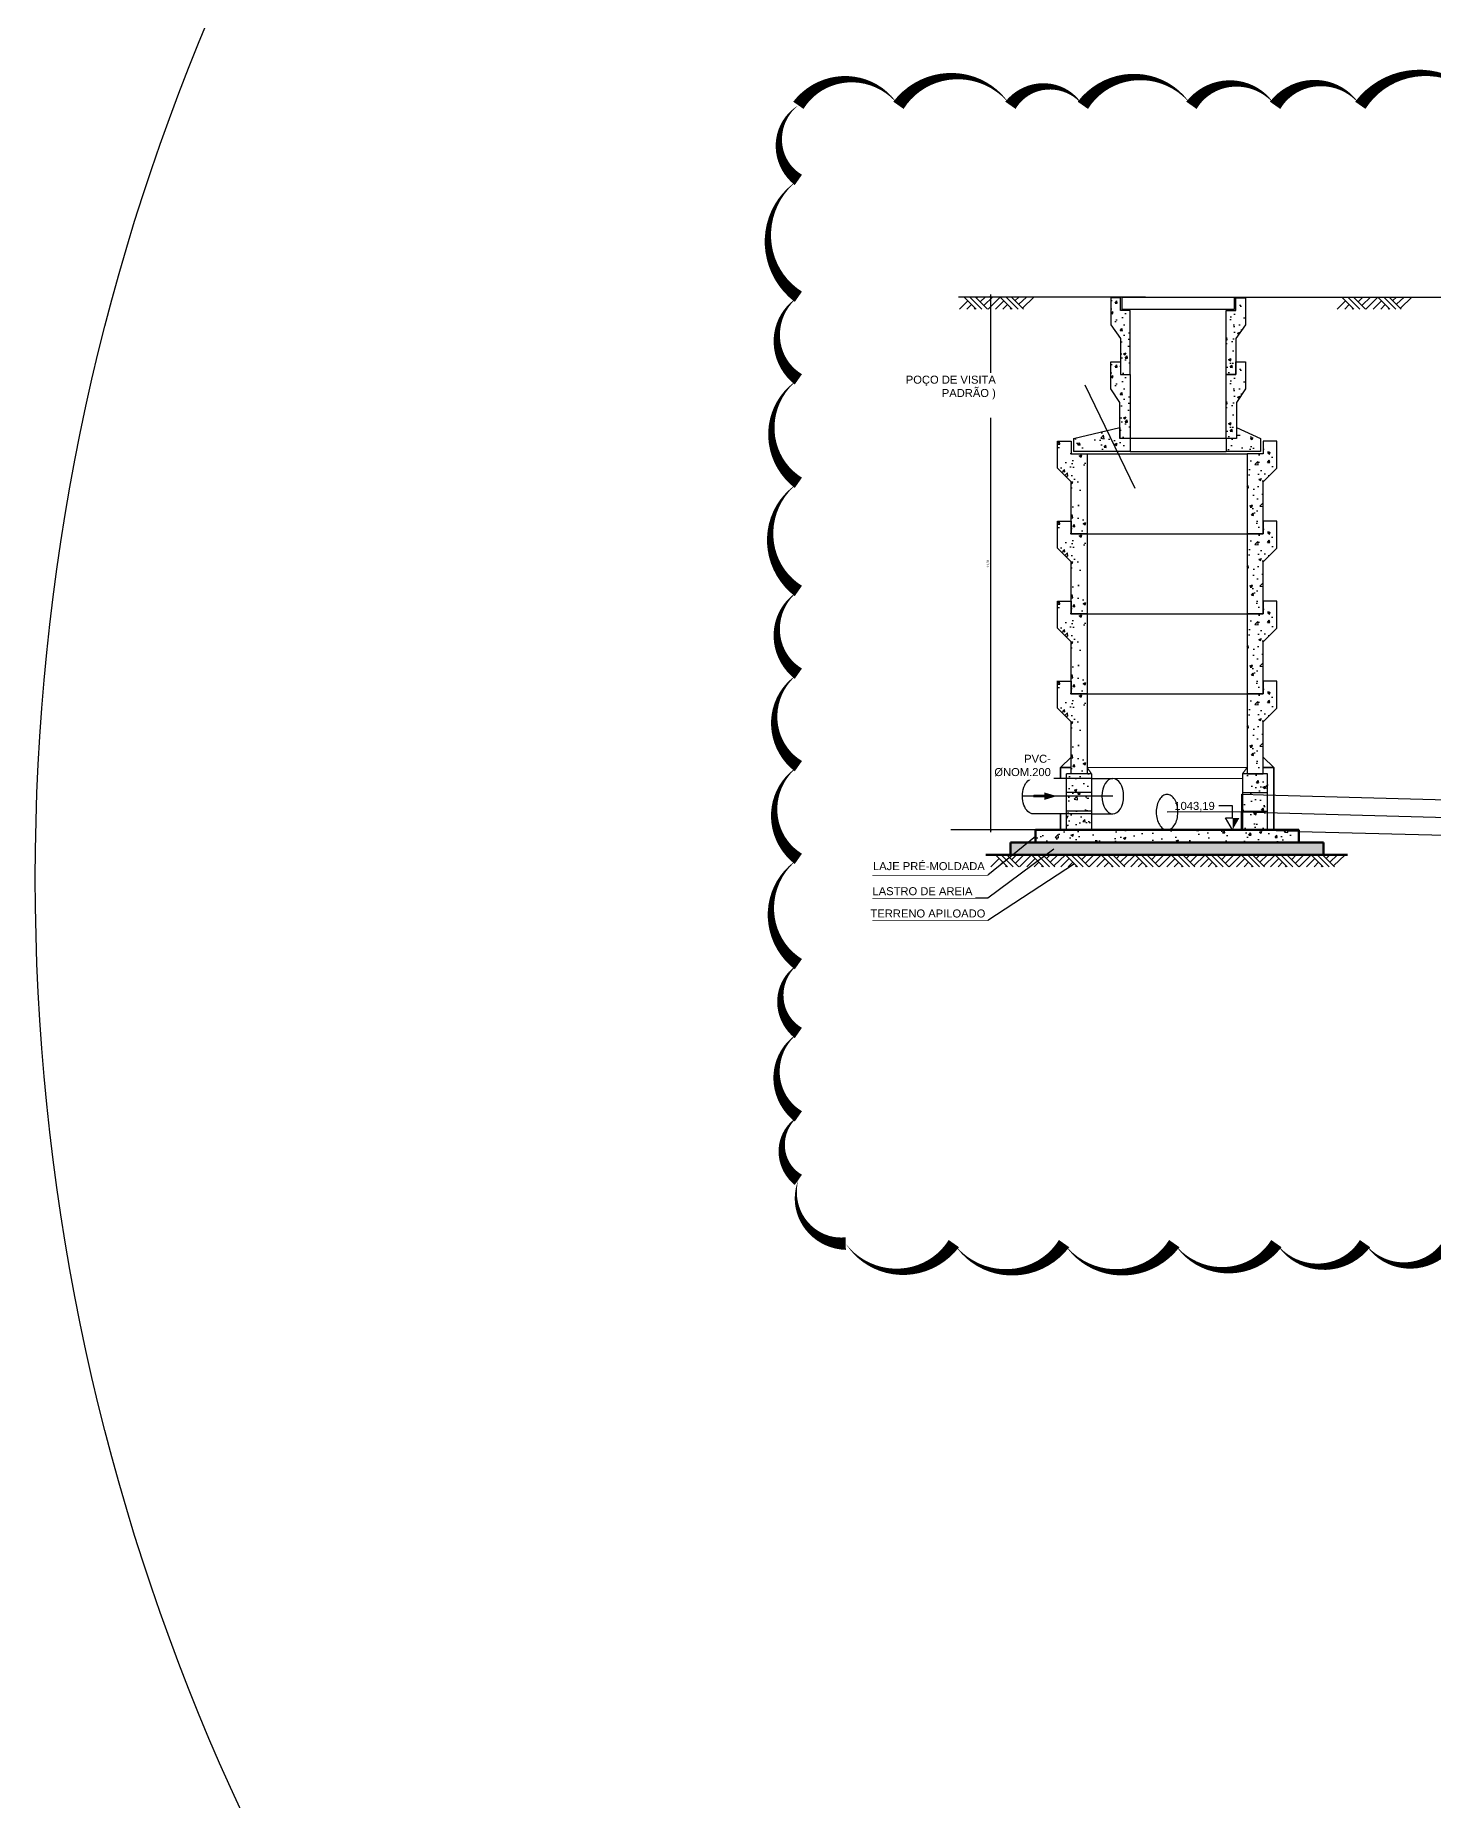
# Model space of a CAD drawing. Extents: x -160 to 364724, y -100 to 7353297.
# Drawn here: x 361633.3 to 361662.98, y 7348015.94 to 7348053.42 of the extents above; entities that cross this region are included whole.
import ezdxf
from ezdxf.enums import TextEntityAlignment as Align

# ---------------------------------------------------------------- set-up
doc = ezdxf.new("R2010")
doc.units = 0
doc.header["$LTSCALE"] = 5
for name, pattern in [('HIDDEN', [0.375, 0.25, -0.125]), ('SGC_DASHDOT', [1, 0.5, -0.25, 0, -0.25]), ('SGC_HIDDEN', [0.375, 0.25, -0.125])]:
    doc.linetypes.add(name, pattern=pattern)
doc.layers.add('00-trabalho', color=7, linetype='Continuous', lineweight=25)
doc.layers.add('AL3', color=3, linetype='Continuous', lineweight=35)
for name, color, linetype in [('desenho', 4, 'Continuous'), ('GER-SIMBOLOS', 1, 'Continuous'), ('PAREDE CONCRETO CORTE', 5, 'Continuous'), ('Paredes', 7, 'Continuous'), ('Q-PLATO', 5, 'Continuous'), ('SANC_COTAS', 1, 'Continuous'), ('SANC_TEXTO', 2, 'Continuous'), ('SGC-Eixos', 253, 'SGC_DASHDOT'), ('SGC-PONTAS', 1, 'SGC_HIDDEN'), ('SGC-Tubos (Desenho Bifilar)', 3, 'Continuous'), ('TERRENO', 6, 'Continuous'), ('VEGETAÇÃO', 7, 'Continuous'), ('VISTA 1', 1, 'Continuous'), ('VISTA 2', 2, 'Continuous'), ('VISTA 3', 3, 'Continuous')]:
    doc.layers.add(name, color=color, linetype=linetype)
doc.styles.add('R-80', font='arial.ttf')
doc.styles.get("Standard").update_dxf_attribs({"font": 'arial.ttf'})
doc.dimstyles.new('GERAL - 25', dxfattribs={"dimscale": 0.025, "dimtxt": 2, "dimasz": 1.5, "dimexe": 2, "dimexo": 1, "dimgap": 1, "dimtad": 1, "dimzin": 0, "dimtxsty": 'R-80', "dimblk": 'ARCHTICK', "dimcen": 0, "dimdle": 2, "dimclrd": 1, "dimclre": 1, "dimclrt": 2, "dimadec": 0, "dimazin": 0, "dimtfac": 0.5, "dimtmove": 2, "dimatfit": 3, "dimldrblk": 'OPEN90', "dimfxl": 1, "dimtolj": 1, "dimtzin": 0, "dimarcsym": 0})
doc.dimstyles.new('LEADER - 25', dxfattribs={"dimscale": 0.025, "dimtxt": 2, "dimasz": 1.5, "dimexe": 2, "dimexo": 1, "dimgap": 1, "dimtad": 1, "dimzin": 0, "dimtxsty": 'R-80', "dimcen": 0, "dimdle": 2, "dimclrd": 1, "dimclre": 1, "dimclrt": 2, "dimadec": 0, "dimazin": 0, "dimtfac": 0.5, "dimtmove": 2, "dimatfit": 3, "dimfxl": 1, "dimtolj": 1, "dimtzin": 0, "dimarcsym": 0})
pattern_1 = [(50, (361729.33595, 7348037.74103), (0.5570364, -0.0487343), [0.058246, -0.640707]), (355, (361729.33595, 7348037.74103), (-0.107758, 0.5841634), [0.046597, -0.5125673]), (100.45144, (361729.38237, 7348037.73697), (0.4492783, 0.535429), [0.0495016, -0.5445175]), (46.1842, (361729.33595, 7348037.89636), (0.828834, -0.128546), [0.087369, -0.96106]), (96.6356, (361729.405, 7348037.88564), (0.725872, 0.7565146), [0.074252, -0.816777]), (351.1842, (361729.33595, 7348037.89636), (0.725872, 0.756515), [0.069895, -0.768847]), (21, (361729.4136, 7348037.85752), (0.4635666, -0.3126796), [0.058246, -0.640707]), (326, (361729.4136, 7348037.8575), (0.188962, 0.5631615), [0.046597, -0.5125655]), (71.45144, (361729.45224, 7348037.83147), (0.6525286, 0.250482), [0.0495016, -0.5445166]), (37.5, (361729.33595, 7348037.74103), (0.0094435, 0.25853017), [0, -0.5063526, 0, -0.5203317, 0, -0.514507]), (7.5, (361729.33595, 7348037.74103), (0.2043036, 0.3063058), [0, -0.2966667, 0, -0.4947034, 0, -0.1960951]), (327.5, (361729.16276, 7348037.74103), (0.4145733, -0.01751585), [0, -0.1941536, 0, -0.6057593, 0, -0.803796]), (317.5, (361729.0851, 7348037.74103), (0.4529105, 0.0777424), [0, -0.2523997, 0, -0.4022863, 0, -0.5708116])]
pattern_2 = [(50, (361729.33595, 7348039.43966), (0.5570364, -0.0487343), [0.058246, -0.640707]), (355, (361729.33595, 7348039.43966), (-0.107758, 0.5841634), [0.046597, -0.5125673]), (100.45144, (361729.38237, 7348039.4356), (0.4492783, 0.535429), [0.0495016, -0.5445175]), (46.1842, (361729.33595, 7348039.595), (0.828834, -0.128546), [0.087369, -0.96106]), (96.6356, (361729.405, 7348039.5843), (0.725872, 0.7565146), [0.074252, -0.816777]), (351.1842, (361729.33595, 7348039.595), (0.725872, 0.756515), [0.069895, -0.768847]), (21, (361729.4136, 7348039.55616), (0.4635666, -0.3126796), [0.058246, -0.640707]), (326, (361729.4136, 7348039.55616), (0.188962, 0.5631615), [0.046597, -0.5125655]), (71.45144, (361729.45224, 7348039.5301), (0.6525286, 0.250482), [0.0495016, -0.5445166]), (37.5, (361729.33595, 7348039.43966), (0.0094435, 0.25853017), [0, -0.5063526, 0, -0.5203317, 0, -0.514507]), (7.5, (361729.33595, 7348039.43966), (0.2043036, 0.3063058), [0, -0.2966667, 0, -0.4947034, 0, -0.1960951]), (327.5, (361729.16276, 7348039.43966), (0.4145733, -0.01751585), [0, -0.1941536, 0, -0.6057593, 0, -0.803796]), (317.5, (361729.0851, 7348039.43966), (0.4529105, 0.0777424), [0, -0.2523997, 0, -0.4022863, 0, -0.5708116])]
pattern_3 = [(50, (361729.33595, 7348041.1383), (0.5570364, -0.0487343), [0.058246, -0.640707]), (355, (361729.33595, 7348041.1383), (-0.107758, 0.5841634), [0.046597, -0.5125673]), (100.45144, (361729.38237, 7348041.13423), (0.4492783, 0.535429), [0.0495016, -0.5445175]), (46.1842, (361729.33595, 7348041.2936), (0.828834, -0.128546), [0.087369, -0.96106]), (96.6356, (361729.405, 7348041.2829), (0.725872, 0.7565146), [0.074252, -0.816777]), (351.1842, (361729.33595, 7348041.2936), (0.725872, 0.756515), [0.069895, -0.768847]), (21, (361729.4136, 7348041.2548), (0.4635666, -0.3126796), [0.058246, -0.640707]), (326, (361729.4136, 7348041.2548), (0.188962, 0.5631615), [0.046597, -0.5125655]), (71.45144, (361729.45224, 7348041.22873), (0.6525286, 0.250482), [0.0495016, -0.5445166]), (37.5, (361729.33595, 7348041.1383), (0.0094435, 0.25853017), [0, -0.5063526, 0, -0.5203317, 0, -0.514507]), (7.5, (361729.33595, 7348041.1383), (0.2043036, 0.3063058), [0, -0.2966667, 0, -0.4947034, 0, -0.1960951]), (327.5, (361729.16276, 7348041.1383), (0.4145733, -0.01751585), [0, -0.1941536, 0, -0.6057593, 0, -0.803796]), (317.5, (361729.0851, 7348041.1383), (0.4529105, 0.0777424), [0, -0.2523997, 0, -0.4022863, 0, -0.5708116])]
pattern_4 = [(50, (361729.33595, 7348042.83693), (0.5570364, -0.0487343), [0.058246, -0.640707]), (355, (361729.33595, 7348042.8369), (-0.107758, 0.5841634), [0.046597, -0.5125673]), (100.45144, (361729.38237, 7348042.83287), (0.4492783, 0.535429), [0.0495016, -0.5445175]), (46.1842, (361729.33595, 7348042.99225), (0.828834, -0.128546), [0.087369, -0.96106]), (96.6356, (361729.405, 7348042.9815), (0.725872, 0.7565146), [0.074252, -0.816777]), (351.1842, (361729.33595, 7348042.99225), (0.725872, 0.756515), [0.069895, -0.768847]), (21, (361729.4136, 7348042.9534), (0.4635666, -0.3126796), [0.058246, -0.640707]), (326, (361729.4136, 7348042.9534), (0.188962, 0.5631615), [0.046597, -0.5125655]), (71.45144, (361729.45224, 7348042.92736), (0.6525286, 0.250482), [0.0495016, -0.5445166]), (37.5, (361729.33595, 7348042.83693), (0.0094435, 0.25853017), [0, -0.5063526, 0, -0.5203317, 0, -0.514507]), (7.5, (361729.33595, 7348042.83693), (0.2043036, 0.3063058), [0, -0.2966667, 0, -0.4947034, 0, -0.1960951]), (327.5, (361729.16276, 7348042.83693), (0.4145733, -0.01751585), [0, -0.1941536, 0, -0.6057593, 0, -0.803796]), (317.5, (361729.0851, 7348042.83693), (0.4529105, 0.0777424), [0, -0.2523997, 0, -0.4022863, 0, -0.5708116])]
pattern_5 = [(50, (361730.0003, 7348045.8794), (0.5570364, -0.0487343), [0.058246, -0.640707]), (355, (361730.0003, 7348045.8794), (-0.107758, 0.5841634), [0.046597, -0.5125673]), (100.45144, (361730.04673, 7348045.8753), (0.4492783, 0.535429), [0.0495016, -0.5445175]), (46.1842, (361730.0003, 7348046.0347), (0.828834, -0.128546), [0.087369, -0.96106]), (96.6356, (361730.0694, 7348046.024), (0.725872, 0.7565146), [0.074252, -0.816777]), (351.1842, (361730.0003, 7348046.0347), (0.725872, 0.756515), [0.069895, -0.768847]), (21, (361730.07798, 7348045.99587), (0.4635666, -0.3126796), [0.058246, -0.640707]), (326, (361730.078, 7348045.9959), (0.188962, 0.5631615), [0.046597, -0.5125655]), (71.45144, (361730.1166, 7348045.9698), (0.6525286, 0.250482), [0.0495016, -0.5445166]), (37.5, (361730.00031, 7348045.87938), (0.0094435, 0.25853017), [0, -0.5063526, 0, -0.5203317, 0, -0.514507]), (7.5, (361730.00031, 7348045.87938), (0.2043036, 0.3063058), [0, -0.2966667, 0, -0.4947034, 0, -0.1960951]), (327.5, (361729.82713, 7348045.87938), (0.4145733, -0.01751585), [0, -0.1941536, 0, -0.6057593, 0, -0.803796]), (317.5, (361729.74947, 7348045.87938), (0.4529105, 0.0777424), [0, -0.2523997, 0, -0.4022863, 0, -0.5708116])]
pattern_6 = [(50, (361730.0003, 7348044.52048), (0.5570364, -0.0487343), [0.058246, -0.640707]), (355, (361730.0003, 7348044.5205), (-0.107758, 0.5841634), [0.046597, -0.5125673]), (100.45144, (361730.04673, 7348044.5164), (0.4492783, 0.535429), [0.0495016, -0.5445175]), (46.1842, (361730.0003, 7348044.6758), (0.828834, -0.128546), [0.087369, -0.96106]), (96.6356, (361730.0694, 7348044.6651), (0.725872, 0.7565146), [0.074252, -0.816777]), (351.1842, (361730.0003, 7348044.6758), (0.725872, 0.756515), [0.069895, -0.768847]), (21, (361730.07798, 7348044.63697), (0.4635666, -0.3126796), [0.058246, -0.640707]), (326, (361730.078, 7348044.63697), (0.188962, 0.5631615), [0.046597, -0.5125655]), (71.45144, (361730.1166, 7348044.6109), (0.6525286, 0.250482), [0.0495016, -0.5445166]), (37.5, (361730.00031, 7348044.52048), (0.0094435, 0.25853017), [0, -0.5063526, 0, -0.5203317, 0, -0.514507]), (7.5, (361730.00031, 7348044.52048), (0.2043036, 0.3063058), [0, -0.2966667, 0, -0.4947034, 0, -0.1960951]), (327.5, (361729.82713, 7348044.52048), (0.4145733, -0.01751585), [0, -0.1941536, 0, -0.6057593, 0, -0.803796]), (317.5, (361729.74947, 7348044.52048), (0.4529105, 0.0777424), [0, -0.2523997, 0, -0.4022863, 0, -0.5708116])]

# ---------------------------------------------------------------- blocks, each defined once
blk = doc.blocks.new('*U348')
at = {"layer": 'GER-SIMBOLOS'}
for p, q in [((-0.587, -0.3), (-0.287, 0)), ((-0.454, -0.3), (-0.154, 0)), ((-0.3, -0.3), (0, 0)), ((0.3, -0.3), (0, 0)), ((0.31, -0.3), (0.61, 0)), ((0.453, -0.3), (0.753, 0)), ((0.599, -0.3), (0.899, 0)), ((-0.563, -0.276), (-0.849, 0)), ((-0.47, -0.183), (-0.659, 0)), ((-0.377, -0.089), (-0.466, 0)), ((-0.26, -0.3), (-0.28, -0.28)), ((-0.074, -0.3), (-0.187, -0.187)), ((0.113, -0.3), (-0.094, -0.094)), ((0.393, -0.207), (0.186, 0)), ((0.486, -0.114), (0.373, 0)), ((0.579, -0.021), (0.559, 0)), ((0.64, -0.3), (0.62, -0.28)), ((0.826, -0.3), (0.713, -0.187)), ((1.013, -0.3), (0.806, -0.094))]:
    blk.add_line(p, q, dxfattribs=at)
blk = doc.blocks.new('NIVEL2')
at = {"linetype": 'Continuous'}
for p, q in [((0, 0.6), (0.346, 0.6)), ((0, 0), (0.173, 0.3)), ((0.173, 0.3), (0, 0.3))]:
    blk.add_line(p, q, dxfattribs=at)
blk.add_line((0, 0.3), (0, 0.6))
blk.add_solid([(0, 0.3), (-0.173, 0.3), (0, 0)], dxfattribs=at)
at = {"color": 0, "linetype": 'Continuous'}
blk.add_attdef('COTA-DIR', text='', height=0.2, dxfattribs=at).set_placement((0.426, 0.6), align=Align.MIDDLE_LEFT)
blk = doc.blocks.new('_ARCHTICK')
at = {"color": 0, "linetype": 'ByBlock', "const_width": 0.15}
blk.add_lwpolyline([(-0.5, -0.5), (0.5, 0.5)], dxfattribs=at)
blk = doc.blocks.new('*D443')
at = {"layer": 'Defpoints', "color": 0, "transparency": 16777216}
for p in [(361653.58, 7348047.865), (361655.444, 7348047.865), (361655.444, 7348036.552)]:
    blk.add_point(p, dxfattribs=at)
at = {"layer": 'SANC_COTAS', "color": 1, "lineweight": -2, "transparency": 16777216}
for p, q in [((361655.419, 7348047.865), (361653.53, 7348047.865)), ((361653.58, 7348036.502), (361653.58, 7348047.915)), ((361655.419, 7348036.552), (361653.53, 7348036.552))]:
    blk.add_line(p, q, dxfattribs=at)
at = {"layer": 'SANC_COTAS', "color": 1, "lineweight": -2, "transparency": 16777216, "xscale": 0.03750000000000001, "yscale": 0.03750000000000001, "zscale": 0.03750000000000001}
for p, rotation in [((361653.58, 7348047.865), 90), ((361653.58, 7348036.552), 270)]:
    blk.add_blockref('_ARCHTICK', p, dxfattribs=dict(at, rotation=rotation))
at = {"layer": 'SANC_COTAS', "color": 2, "transparency": 16777216, "insert": (361653.525, 7348042.208), "char_height": 0.05, "attachment_point": 5, "rotation": 90, "style": 'R-80'}
blk.add_mtext('\\A1;11,31', dxfattribs=at)
blk = doc.blocks.new('_Open90')
at = {"color": 0, "linetype": 'ByBlock', "lineweight": -2}
for p, q in [((0, 0), (-1, 0)), ((-0.5, 0.5), (0, 0)), ((0, 0), (-0.5, -0.5))]:
    blk.add_line(p, q, dxfattribs=at)
blk = doc.blocks.new('*U356')
at = {"layer": 'GER-SIMBOLOS'}
for p, q in [((-0.587, -0.3), (-0.287, 0)), ((-0.454, -0.3), (-0.154, 0)), ((-0.3, -0.3), (0, 0)), ((0.3, -0.3), (0, 0)), ((0.31, -0.3), (0.61, 0)), ((0.453, -0.3), (0.753, 0)), ((0.599, -0.3), (0.899, 0)), ((1.161, -0.3), (1.461, 0)), ((1.294, -0.3), (1.594, 0)), ((1.448, -0.3), (1.748, 0)), ((2.048, -0.3), (1.748, 0)), ((2.058, -0.3), (2.358, 0)), ((2.201, -0.3), (2.501, 0)), ((2.347, -0.3), (2.647, 0)), ((2.909, -0.3), (3.209, 0)), ((3.042, -0.3), (3.342, 0)), ((3.196, -0.3), (3.496, 0)), ((3.796, -0.3), (3.496, 0)), ((3.806, -0.3), (4.106, 0)), ((3.949, -0.3), (4.249, 0)), ((4.095, -0.3), (4.395, 0)), ((4.657, -0.3), (4.957, 0)), ((4.79, -0.3), (5.09, 0)), ((4.944, -0.3), (5.244, 0)), ((5.544, -0.3), (5.244, 0)), ((5.554, -0.3), (5.854, 0)), ((5.697, -0.3), (5.997, 0)), ((5.843, -0.3), (6.143, 0)), ((6.405, -0.3), (6.705, 0)), ((6.538, -0.3), (6.838, 0)), ((6.692, -0.3), (6.992, 0)), ((7.292, -0.3), (6.992, 0)), ((7.302, -0.3), (7.602, 0)), ((7.445, -0.3), (7.745, 0)), ((7.591, -0.3), (7.891, 0)), ((-0.563, -0.276), (-0.849, 0)), ((-0.47, -0.183), (-0.659, 0)), ((-0.377, -0.089), (-0.466, 0)), ((-0.26, -0.3), (-0.28, -0.28)), ((-0.074, -0.3), (-0.187, -0.187)), ((0.113, -0.3), (-0.094, -0.094)), ((0.393, -0.207), (0.186, 0)), ((0.486, -0.114), (0.373, 0)), ((0.579, -0.021), (0.559, 0)), ((0.64, -0.3), (0.62, -0.28)), ((0.826, -0.3), (0.713, -0.187)), ((1.013, -0.3), (0.806, -0.094)), ((1.185, -0.276), (0.899, 0)), ((1.278, -0.183), (1.089, 0)), ((1.371, -0.089), (1.282, 0)), ((1.488, -0.3), (1.468, -0.28)), ((1.675, -0.3), (1.561, -0.187)), ((1.861, -0.3), (1.654, -0.094)), ((2.141, -0.207), (1.934, 0)), ((2.234, -0.114), (2.121, 0)), ((2.327, -0.021), (2.307, 0)), ((2.388, -0.3), (2.368, -0.28)), ((2.574, -0.3), (2.461, -0.187)), ((2.761, -0.3), (2.554, -0.094)), ((2.933, -0.276), (2.647, 0)), ((3.026, -0.183), (2.837, 0)), ((3.119, -0.089), (3.03, 0)), ((3.236, -0.3), (3.216, -0.28)), ((3.423, -0.3), (3.309, -0.187)), ((3.609, -0.3), (3.402, -0.094)), ((3.889, -0.207), (3.682, 0)), ((3.982, -0.114), (3.869, 0)), ((4.076, -0.021), (4.055, 0)), ((4.136, -0.3), (4.116, -0.28)), ((4.323, -0.3), (4.209, -0.187)), ((4.509, -0.3), (4.302, -0.094)), ((4.681, -0.276), (4.395, 0)), ((4.774, -0.183), (4.585, 0)), ((4.867, -0.089), (4.778, 0)), ((4.984, -0.3), (4.964, -0.28)), ((5.171, -0.3), (5.057, -0.187)), ((5.357, -0.3), (5.15, -0.094)), ((5.637, -0.207), (5.43, 0)), ((5.73, -0.114), (5.617, 0)), ((5.824, -0.021), (5.803, 0)), ((5.884, -0.3), (5.864, -0.28)), ((6.071, -0.3), (5.957, -0.187)), ((6.257, -0.3), (6.05, -0.094)), ((6.429, -0.276), (6.143, 0)), ((6.522, -0.183), (6.333, 0)), ((6.615, -0.089), (6.526, 0)), ((6.732, -0.3), (6.712, -0.28)), ((6.919, -0.3), (6.805, -0.187)), ((7.105, -0.3), (6.899, -0.094)), ((7.385, -0.207), (7.178, 0)), ((7.478, -0.114), (7.365, 0)), ((7.572, -0.021), (7.551, 0)), ((7.632, -0.3), (7.612, -0.28)), ((7.819, -0.3), (7.705, -0.187)), ((8.005, -0.3), (7.798, -0.094))]:
    blk.add_line(p, q, dxfattribs=at)
blk = doc.blocks.new('A$C06EB255A')
at = {"linetype": 'HIDDEN', "ltscale": 40}
for points in [[(2.52, 2.01), (0, 0), (3.21, 0.29)], [(1.6, 0.79), (1.71, 0.55), (5.41, 2.04), (5.3, 2.28)]]:
    blk.add_hatch(color=256, dxfattribs=at).paths.add_polyline_path(points)
blk.add_lwpolyline([(5.41, 2.04), (1.71, 0.55), (1.6, 0.79), (5.3, 2.28), (5.41, 2.04)], dxfattribs=at)

msp = doc.modelspace()

# ---------------------------------------------------------------- hatches: boundary and pattern name
at = {"layer": 'VEGETAÇÃO'}
h = msp.add_hatch(dxfattribs=at)
h.set_pattern_fill('AR-CONC', color=1, scale=0.003058)
h.set_pattern_definition(pattern_5)
h.paths.add_polyline_path([(361656.54, 7348047.578), (361656.336, 7348047.578), (361656.336, 7348047.85), (361656.132, 7348047.85), (361656.134, 7348047.271), (361656.336, 7348046.983), (361656.336, 7348046.219), (361656.54, 7348046.219)])
h = msp.add_hatch(dxfattribs=at)
h.set_pattern_fill('AR-CONC', color=1, scale=0.003058)
h.set_pattern_definition(pattern_5)
h.paths.add_polyline_path([(361658.578, 7348047.578), (361658.782, 7348047.578), (361658.782, 7348047.85), (361658.986, 7348047.85), (361658.984, 7348047.271), (361658.782, 7348046.983), (361658.782, 7348046.219), (361658.578, 7348046.219)])
h = msp.add_hatch(dxfattribs=at)
h.set_pattern_fill('AR-CONC', color=1, scale=0.003058)
h.set_pattern_definition(pattern_6)
h.paths.add_polyline_path([(361656.54, 7348046.219), (361656.336, 7348046.219), (361656.336, 7348046.491), (361656.132, 7348046.491), (361656.134, 7348045.912), (361656.319, 7348045.625), (361656.319, 7348045.098), (361655.334, 7348044.86), (361655.334, 7348044.588), (361656.54, 7348044.588)])
h = msp.add_hatch(dxfattribs=at)
h.set_pattern_fill('AR-CONC', color=1, scale=0.003058)
h.set_pattern_definition(pattern_6)
h.paths.add_polyline_path([(361658.578, 7348046.219), (361658.782, 7348046.219), (361658.782, 7348046.491), (361658.986, 7348046.491), (361658.984, 7348045.912), (361658.799, 7348045.625), (361658.799, 7348045.098), (361659.309, 7348044.86), (361659.309, 7348044.588), (361658.578, 7348044.588)])
h = msp.add_hatch(dxfattribs=at)
h.set_pattern_fill('AR-CONC', color=1, scale=0.003058)
h.set_pattern_definition(pattern_4)
h.paths.add_polyline_path([(361655.624, 7348044.536), (361655.285, 7348044.536), (361655.285, 7348044.807), (361654.996, 7348044.807), (361654.998, 7348044.228), (361655.285, 7348043.941), (361655.285, 7348042.837), (361655.624, 7348042.84)])
h = msp.add_hatch(dxfattribs=at)
h.set_pattern_fill('AR-CONC', color=1, scale=0.003058)
h.set_pattern_definition(pattern_4)
h.paths.add_polyline_path([(361659.022, 7348044.536), (361659.361, 7348044.536), (361659.361, 7348044.807), (361659.65, 7348044.807), (361659.649, 7348044.228), (361659.361, 7348043.941), (361659.361, 7348042.837), (361659.022, 7348042.84)])
h = msp.add_hatch(dxfattribs=at)
h.set_pattern_fill('AR-CONC', color=1, scale=0.003058)
h.set_pattern_definition(pattern_3)
h.paths.add_polyline_path([(361655.624, 7348042.837), (361655.285, 7348042.837), (361655.285, 7348043.109), (361654.996, 7348043.109), (361654.998, 7348042.53), (361655.285, 7348042.242), (361655.285, 7348041.138), (361655.624, 7348041.142)])
h = msp.add_hatch(dxfattribs=at)
h.set_pattern_fill('AR-CONC', color=1, scale=0.003058)
h.set_pattern_definition(pattern_3)
h.paths.add_polyline_path([(361659.022, 7348042.837), (361659.361, 7348042.837), (361659.361, 7348043.109), (361659.65, 7348043.109), (361659.649, 7348042.53), (361659.361, 7348042.242), (361659.361, 7348041.138), (361659.022, 7348041.142)])
h = msp.add_hatch(dxfattribs=at)
h.set_pattern_fill('AR-CONC', color=1, scale=0.003058)
h.set_pattern_definition(pattern_2)
h.paths.add_polyline_path([(361655.624, 7348041.138), (361655.285, 7348041.138), (361655.285, 7348041.41), (361654.996, 7348041.41), (361654.998, 7348040.831), (361655.285, 7348040.544), (361655.285, 7348039.44), (361655.624, 7348039.443)])
h = msp.add_hatch(dxfattribs=at)
h.set_pattern_fill('AR-CONC', color=1, scale=0.003058)
h.set_pattern_definition(pattern_2)
h.paths.add_polyline_path([(361659.022, 7348041.138), (361659.361, 7348041.138), (361659.361, 7348041.41), (361659.65, 7348041.41), (361659.649, 7348040.831), (361659.361, 7348040.544), (361659.361, 7348039.44), (361659.022, 7348039.443)])
h = msp.add_hatch(dxfattribs=at)
h.set_pattern_fill('AR-CONC', color=1, scale=0.003058)
h.set_pattern_definition(pattern_1)
h.paths.add_polyline_path([(361655.624, 7348039.44), (361655.285, 7348039.44), (361655.285, 7348039.711), (361654.996, 7348039.711), (361654.998, 7348039.132), (361655.285, 7348038.845), (361655.285, 7348037.741), (361655.19, 7348037.741), (361655.19, 7348036.552), (361655.719, 7348036.552), (361655.719, 7348037.741), (361655.624, 7348037.745)])
h = msp.add_hatch(dxfattribs=at)
h.set_pattern_fill('AR-CONC', color=1, scale=0.003058)
h.set_pattern_definition(pattern_1)
h.paths.add_polyline_path([(361659.022, 7348039.44), (361659.361, 7348039.44), (361659.361, 7348039.711), (361659.65, 7348039.711), (361659.649, 7348039.132), (361659.361, 7348038.845), (361659.361, 7348037.741), (361659.456, 7348037.741), (361659.456, 7348036.552), (361658.927, 7348036.552), (361658.927, 7348037.741), (361659.022, 7348037.745)])
h = msp.add_hatch(dxfattribs=at)
h.set_pattern_fill('AR-CONC', color=1, scale=0.003058)
h.set_pattern_definition([(50, (361733.07395, 7348036.28734), (0.5570364, -0.0487343), [0.058246, -0.640707]), (355, (361733.07395, 7348036.28734), (-0.107758, 0.5841634), [0.046597, -0.5125673]), (100.45144, (361733.1204, 7348036.2833), (0.4492783, 0.535429), [0.0495016, -0.5445175]), (46.1842, (361733.07395, 7348036.4427), (0.828834, -0.128546), [0.087369, -0.96106]), (96.6356, (361733.143, 7348036.43195), (0.725872, 0.7565146), [0.074252, -0.816777]), (351.1842, (361733.07395, 7348036.4427), (0.725872, 0.756515), [0.069895, -0.7688475]), (21, (361733.1516, 7348036.40384), (0.4635666, -0.3126796), [0.058246, -0.640707]), (326, (361733.1516, 7348036.40384), (0.188962, 0.5631615), [0.046597, -0.5125655]), (71.45144, (361733.19025, 7348036.3778), (0.6525286, 0.250482), [0.0495016, -0.5445166]), (37.5, (361733.07395, 7348036.28734), (0.0094435, 0.25853017), [0, -0.5063526, 0, -0.5203317, 0, -0.514507]), (7.5, (361733.07395, 7348036.28734), (0.2043036, 0.3063058), [0, -0.2966667, 0, -0.4947034, 0, -0.1960951]), (327.5, (361732.90077, 7348036.28734), (0.4145733, -0.01751585), [0, -0.1941536, 0, -0.6057593, 0, -0.8037959]), (317.5, (361732.8231, 7348036.28734), (0.4529105, 0.0777424), [0, -0.2523997, 0, -0.4022863, 0, -0.5708116])])
h.paths.add_polyline_path([(361654.53, 7348036.552), (361654.53, 7348036.287), (361660.117, 7348036.287), (361660.117, 7348036.552)])
h = msp.add_hatch(dxfattribs=at)
h.set_pattern_fill('AR-SAND', color=1, scale=0.001699)
h.set_pattern_definition([(37.5, (-250463.75049, -20664753.15605), (-0.00271786391828, 0.08313328509286), [0, -0.06558077358879, 0, -0.07334691782956, 0, -0.0701110243959]), (7.5, (-250463.75049, -20664753.15605), (0.0763574509282, 0.1217621856173), [0, -0.03537910154132, 0, -0.05910898672147, 0, -0.0226512540356]), (327.5, (-250463.80356, -20664753.15605), (0.13436047333004, 0.00024412474878), [0, -0.02157262289105, 0, -0.07766144240777, 0, -0.10139132758793]), (317.5, (-250463.80356, -20664753.15605), (0.1297001213009, 0.03786748206287), [0, -0.01078631144552, 0, -0.05091139002287, 0, -0.05824608180583])])
h.paths.add_polyline_path([(361654.001, 7348036.287), (361660.645, 7348036.287), (361660.645, 7348036.023), (361654.001, 7348036.023)])

# ---------------------------------------------------------------- linework, layer by layer
at = {"layer": 'AL3', "linetype": 'Continuous', "lineweight": 30}
for p, q in [((361655.058, 7348037.873), (361655.285, 7348038.095)), ((361659.588, 7348037.873), (361659.361, 7348038.095))]:
    msp.add_line(p, q, dxfattribs=at)
at = {"layer": 'AL3'}
for p, q in [((361655.058, 7348037.646), (361655.058, 7348037.873)), ((361655.285, 7348037.873), (361655.058, 7348037.873)), ((361659.361, 7348037.873), (361659.588, 7348037.873)), ((361659.588, 7348036.552), (361659.588, 7348037.873)), ((361655.058, 7348036.552), (361655.058, 7348036.891))]:
    msp.add_line(p, q, dxfattribs=at)
at = {"layer": 'desenho', "color": 1}
for p, q in [((361658.578, 7348044.86), (361656.54, 7348044.86)), ((361655.624, 7348044.536), (361659.022, 7348044.536)), ((361656.54, 7348044.588), (361658.578, 7348044.588)), ((361655.624, 7348042.837), (361659.022, 7348042.837)), ((361655.624, 7348041.138), (361659.022, 7348041.138)), ((361655.624, 7348039.44), (361659.022, 7348039.44))]:
    msp.add_line(p, q, dxfattribs=at)
at = {"layer": 'PAREDE CONCRETO CORTE'}
for p, q in [((361655.334, 7348044.86), (361656.319, 7348045.098)), ((361655.334, 7348044.86), (361655.334, 7348044.588)), ((361656.319, 7348045.098), (361656.319, 7348044.86)), ((361656.54, 7348044.86), (361656.319, 7348044.86)), ((361656.54, 7348044.86), (361656.54, 7348044.588)), ((361658.799, 7348044.86), (361658.578, 7348044.86)), ((361658.578, 7348044.86), (361658.578, 7348044.588)), ((361658.799, 7348045.098), (361658.799, 7348044.86)), ((361658.799, 7348045.098), (361659.309, 7348044.86)), ((361659.309, 7348044.86), (361659.309, 7348044.588)), ((361656.54, 7348044.588), (361655.334, 7348044.588)), ((361659.309, 7348044.588), (361658.578, 7348044.588)), ((361655.19, 7348036.552), (361655.19, 7348037.741)), ((361655.719, 7348037.741), (361655.19, 7348037.741)), ((361655.719, 7348037.741), (361655.719, 7348036.551)), ((361658.927, 7348037.741), (361658.927, 7348036.552)), ((361659.456, 7348037.741), (361658.927, 7348037.741)), ((361659.456, 7348036.552), (361659.456, 7348037.741)), ((361655.719, 7348037.344), (361655.19, 7348037.344)), ((361658.927, 7348037.344), (361659.456, 7348037.344)), ((361655.719, 7348036.948), (361655.19, 7348036.948)), ((361658.927, 7348036.948), (361659.456, 7348036.948))]:
    msp.add_line(p, q, dxfattribs=at)
for points in [[(361656.54, 7348047.578), (361656.336, 7348047.578), (361656.336, 7348047.85), (361656.132, 7348047.85), (361656.132, 7348047.272), (361656.336, 7348046.983), (361656.336, 7348046.219), (361656.54, 7348046.219)], [(361658.578, 7348047.578), (361658.782, 7348047.578), (361658.782, 7348047.85), (361658.986, 7348047.85), (361658.986, 7348047.272), (361658.782, 7348046.983), (361658.782, 7348046.219), (361658.578, 7348046.219)], [(361656.132, 7348046.491), (361656.336, 7348046.491), (361656.336, 7348046.219), (361656.54, 7348046.219), (361656.54, 7348044.86), (361656.319, 7348044.86), (361656.319, 7348045.625), (361656.132, 7348045.913)], [(361658.578, 7348046.219), (361658.782, 7348046.219), (361658.782, 7348046.491), (361658.986, 7348046.491), (361658.986, 7348045.913), (361658.799, 7348045.625), (361658.799, 7348044.86), (361658.578, 7348044.86)]]:
    msp.add_lwpolyline(points, close=True, dxfattribs=at)
for points in [[(361654.996, 7348044.23), (361654.996, 7348044.807), (361655.285, 7348044.807), (361655.285, 7348044.536), (361655.624, 7348044.536), (361655.624, 7348042.837), (361655.285, 7348042.837), (361655.285, 7348043.941), (361654.996, 7348044.23)], [(361659.65, 7348044.23), (361659.65, 7348044.807), (361659.361, 7348044.807), (361659.361, 7348044.536), (361659.022, 7348044.536), (361659.022, 7348042.837), (361659.361, 7348042.837), (361659.361, 7348043.941), (361659.65, 7348044.23)], [(361654.996, 7348042.531), (361654.996, 7348043.109), (361655.285, 7348043.109), (361655.285, 7348042.837), (361655.624, 7348042.837), (361655.624, 7348041.138), (361655.285, 7348041.138), (361655.285, 7348042.242), (361654.996, 7348042.531)], [(361659.65, 7348042.531), (361659.65, 7348043.109), (361659.361, 7348043.109), (361659.361, 7348042.837), (361659.022, 7348042.837), (361659.022, 7348041.138), (361659.361, 7348041.138), (361659.361, 7348042.242), (361659.65, 7348042.531)], [(361654.996, 7348040.833), (361654.996, 7348041.41), (361655.285, 7348041.41), (361655.285, 7348041.138), (361655.624, 7348041.138), (361655.624, 7348039.44), (361655.285, 7348039.44), (361655.285, 7348040.544), (361654.996, 7348040.833)], [(361659.65, 7348040.833), (361659.65, 7348041.41), (361659.361, 7348041.41), (361659.361, 7348041.138), (361659.022, 7348041.138), (361659.022, 7348039.44), (361659.361, 7348039.44), (361659.361, 7348040.544), (361659.65, 7348040.833)], [(361654.996, 7348039.134), (361654.996, 7348039.711), (361655.285, 7348039.711), (361655.285, 7348039.44), (361655.624, 7348039.44), (361655.624, 7348037.741), (361655.285, 7348037.741), (361655.285, 7348038.845), (361654.996, 7348039.134)], [(361659.65, 7348039.134), (361659.65, 7348039.711), (361659.361, 7348039.711), (361659.361, 7348039.44), (361659.022, 7348039.44), (361659.022, 7348037.741), (361659.361, 7348037.741), (361659.361, 7348038.845), (361659.65, 7348039.134)]]:
    msp.add_lwpolyline(points, dxfattribs=at)
at = {"layer": 'Paredes', "color": 2, "linetype": 'Continuous', "lineweight": 0}
for p, q in [((361655.719, 7348037.741), (361655.624, 7348037.873)), ((361659.022, 7348037.873), (361655.624, 7348037.873)), ((361655.724, 7348037.646), (361658.927, 7348037.646)), ((361659.022, 7348037.873), (361658.927, 7348037.741))]:
    msp.add_line(p, q, dxfattribs=at)
at = {"layer": 'SANC_COTAS'}
msp.add_line((361654.376, 7348036.552), (361652.733, 7348036.552), dxfattribs=at)
at = {"layer": 'SGC-Eixos', "ltscale": 2}
for p, q in [((361656.17, 7348037.268), (361654.254, 7348037.268)), ((361658.893, 7348036.932), (361657.323, 7348036.929))]:
    msp.add_line(p, q, dxfattribs=at)
msp.add_lwpolyline([(361658.893, 7348036.932), (361671.824, 7348036.589)], dxfattribs=at)
at = {"layer": 'SGC-PONTAS', "ltscale": 1.5}
for p, q in [((361655.719, 7348037.645), (361655.19, 7348037.645)), ((361655.719, 7348036.891), (361655.19, 7348036.891))]:
    msp.add_line(p, q, dxfattribs=at)
for points in [[(361658.927, 7348037.309), (361659.369, 7348037.296)], [(361660.118, 7348036.52), (361658.927, 7348036.554)]]:
    msp.add_lwpolyline(points, dxfattribs=at)
at = {"layer": 'SGC-PONTAS', "ltscale": 1.5, "extrusion": (0, 0, -1)}
msp.add_ellipse((361657.323, 7348036.929), major_axis=(0, -0.377), ratio=0.609336, dxfattribs=at)
at = {"layer": 'SGC-Tubos (Desenho Bifilar)'}
for p, q in [((361655.19, 7348037.646), (361654.483, 7348037.646)), ((361655.724, 7348037.646), (361656.17, 7348037.646)), ((361659.369, 7348037.296), (361671.824, 7348036.966)), ((361655.19, 7348036.891), (361654.483, 7348036.891)), ((361655.719, 7348036.891), (361656.17, 7348036.891)), ((361660.118, 7348036.52), (361671.824, 7348036.212))]:
    msp.add_line(p, q, dxfattribs=at)
msp.add_lwpolyline([(361658.927, 7348036.554), (361658.904, 7348036.555), (361658.911, 7348037.309), (361658.927, 7348037.309)], dxfattribs=at)
at = {"layer": 'SGC-Tubos (Desenho Bifilar)', "extrusion": (0, 0, -1)}
msp.add_ellipse((361654.483, 7348037.268), major_axis=(0, -0.377), ratio=0.60934, start_param=0, end_param=3.141593, dxfattribs=at)
msp.add_ellipse((361656.17, 7348037.268), major_axis=(0, -0.377), ratio=0.609336, dxfattribs=at)
at = {"layer": 'TERRENO'}
for p, q in [((361656.866, 7348047.865), (361652.898, 7348047.865)), ((361658.61, 7348047.865), (361674.623, 7348047.865))]:
    msp.add_line(p, q, dxfattribs=at)
at = {"layer": 'VISTA 1'}
for points in [[(361651.072, 7348035.6), (361653.516, 7348035.6), (361654.53, 7348036.419)], [(361651.072, 7348035.109), (361653.516, 7348035.109), (361654.919, 7348036.148)], [(361651.072, 7348034.635), (361653.516, 7348034.635), (361655.358, 7348035.841)]]:
    msp.add_lwpolyline(points, dxfattribs=at)
at = {"layer": 'VISTA 2', "linetype": 'Continuous', "lineweight": 53}
for p, q in [((361660.645, 7348036.287), (361654.001, 7348036.287)), ((361654.001, 7348036.287), (361654.001, 7348036.023)), ((361660.645, 7348036.287), (361660.645, 7348036.023)), ((361661.155, 7348036.023), (361653.475, 7348036.023))]:
    msp.add_line(p, q, dxfattribs=at)
at = {"layer": 'VISTA 3', "color": 6, "linetype": 'Continuous', "lineweight": 53}
for p, q in [((361660.117, 7348036.552), (361654.53, 7348036.552)), ((361654.53, 7348036.552), (361654.53, 7348036.287)), ((361660.117, 7348036.552), (361660.117, 7348036.287)), ((361660.117, 7348036.287), (361654.53, 7348036.287))]:
    msp.add_line(p, q, dxfattribs=at)
at = {"layer": 'VISTA 3'}
msp.add_lwpolyline([(361658.748, 7348047.6), (361656.37, 7348047.6), (361656.37, 7348047.865), (361658.748, 7348047.865)], close=True, dxfattribs=at)

# ---------------------------------------------------------------- block references
at = {"ltscale": 0.7, "xscale": -0.08493158618522932, "yscale": 0.08493158618522932, "zscale": 0.04246579309261467, "rotation": 21.96733072540533}
msp.add_blockref('A$C06EB255A', (361654.982, 7348037.268), dxfattribs=at)
at = {"layer": 'GER-SIMBOLOS', "color": 7, "xscale": -0.849315861852293, "yscale": 0.849315861852293, "zscale": 0.849315861852293}
for p in [(361653.777, 7348047.865), (361661.797, 7348047.865)]:
    msp.add_blockref('*U348', p, dxfattribs=at)
at = {"layer": 'GER-SIMBOLOS', "color": 7}
ref = msp.add_blockref('NIVEL2', (361658.713, 7348036.552), dxfattribs=dict(at, xscale=-0.849315860434, yscale=0.849315860434, zscale=0.849315860434))
ref.add_attrib('COTA-DIR', '1043,19', dxfattribs={"layer": '00-trabalho', "color": 2, "linetype": 'Continuous', "height": 0.1699, "style": 'R-80'}).set_placement((361657.478, 7348037.061), align=Align.MIDDLE_LEFT)
at = {"layer": 'GER-SIMBOLOS', "xscale": -0.849315860434, "yscale": 0.849315860434, "zscale": 0.849315860434}
msp.add_blockref('*U356', (361660.381, 7348036.023), dxfattribs=at)

# ---------------------------------------------------------------- dimensions: what is measured, and where the dimension line sits
at = {"layer": 'SANC_COTAS'}
dim = msp.add_linear_dim(base=(361653.58, 7348047.865), p1=(361655.444, 7348036.552), p2=(361655.444, 7348047.865), angle=90, dimstyle='GERAL - 25', dxfattribs=at)
dim.commit()
dim.dimension.update_dxf_attribs({"geometry": '*D443', "text_midpoint": (361653.525, 7348042.208)})

# ---------------------------------------------------------------- leaders
msp.add_leader([(361656.644, 7348043.801), (361655.582, 7348045.994)], dimstyle='LEADER - 25', dxfattribs=at)

# ---------------------------------------------------------------- next in the draw order: wipeouts: each hides what was drawn before it
for points, layer in [([(361651.734, 7348045.306), (361653.747, 7348045.306), (361653.747, 7348046.255), (361651.734, 7348046.255)], 'SANC_COTAS'), ([(361651.037, 7348035.592), (361653.513, 7348035.592), (361653.513, 7348035.927), (361651.037, 7348035.927)], 'SANC_COTAS'), ([(361651.027, 7348035.103), (361653.252, 7348035.103), (361653.252, 7348035.397), (361651.027, 7348035.397)], 'SANC_COTAS'), ([(361653.617, 7348037.618), (361654.915, 7348037.618), (361654.915, 7348038.206), (361653.617, 7348038.206)], 'SANC_TEXTO')]:
    msp.add_wipeout(points).dxf.layer = layer

# ---------------------------------------------------------------- next in the draw order: texts
at = {"layer": 'SANC_COTAS', "color": 2, "style": 'R-80'}
msp.add_text('LASTRO DE AREIA', height=0.16986, dxfattribs=at).set_placement((361652.131, 7348035.165), align=Align.CENTER)
at = {"layer": 'SANC_COTAS', "color": 2, "char_height": 0.16986, "attachment_point": 3, "style": 'R-80'}
for s, insert in [('POÇO DE VISITA\\P\\pxqr;PADRÃO )', (361653.688, 7348046.195)), ('LAJE PRÉ-MOLDADA ', (361653.453, 7348035.867))]:
    msp.add_mtext(s, dxfattribs=dict(at, insert=insert))
at = {"layer": 'SANC_TEXTO', "insert": (361654.856, 7348038.147), "char_height": 0.1699, "width": 1.77583, "attachment_point": 3, "style": 'R-80'}
msp.add_mtext('PVC-\\PØNOM.200', dxfattribs=at)

# ---------------------------------------------------------------- next in the draw order: wipeouts: each hides what was drawn before it
msp.add_wipeout([(361650.974, 7348034.629), (361653.516, 7348034.629), (361653.516, 7348034.924), (361650.974, 7348034.924)]).dxf.layer = 'SANC_COTAS'

# ---------------------------------------------------------------- next in the draw order: linework, layer by layer
msp.add_lwpolyline([(361664.065, 7348051.935, 0, 0.267, 0.520567), (361661.425, 7348051.935, 0, 0.267, 0.520567), (361659.616, 7348051.935, 0, 0.267, 0.520567), (361657.84, 7348051.935, 0, 0.267, 0.520567), (361655.535, 7348051.935, 0, 0.267, 0.520567), (361653.998, 7348051.935, 0, 0.267, 0.520567), (361651.621, 7348051.935, 0, 0.267, 0.520567), (361649.496, 7348051.935, 0, 0.267, 0.520567), (361649.496, 7348050.351, 0, 0.267, 0.520567), (361649.496, 7348047.87, 0, 0.267, 0.520567), (361649.496, 7348046.117, 0, 0.267, 0.520567), (361649.496, 7348043.92, 0, 0.267, 0.520567), (361649.496, 7348041.624, 0, 0.267, 0.520567), (361649.496, 7348039.868, 0, 0.267, 0.520567), (361649.496, 7348037.904, 0, 0.267, 0.520567), (361649.496, 7348035.936, 0, 0.267, 0.520567), (361649.496, 7348033.701, 0, 0.267, 0.520567), (361649.496, 7348032.24, 0, 0.267, 0.520567), (361649.496, 7348030.469, 0, 0.267, 0.520567), (361649.496, 7348029.121, 0, 0.267, 0.520567), (361650.501, 7348027.768, 0, 0.267, 0.520567), (361652.797, 7348027.768, 0, 0.267, 0.520567), (361655.137, 7348027.768, 0, 0.267, 0.520567), (361657.476, 7348027.768, 0, 0.267, 0.520567), (361659.644, 7348027.768, 0, 0.267, 0.520567), (361661.525, 7348027.768, 0, 0.267, 0.520567), (361663.305, 7348027.768, 0, 0.267, 0.520567)], format="xyseb")
at = {"layer": 'Q-PLATO'}
msp.add_circle((361680.209, 7348035.523), 46.912, dxfattribs=at)

# ---------------------------------------------------------------- next in the draw order: texts
at = {"layer": 'SANC_COTAS', "color": 2, "style": 'R-80'}
msp.add_text('TERRENO APILOADO', height=0.16986, dxfattribs=at).set_placement((361652.247, 7348034.692), align=Align.CENTER)

doc.saveas('drawing.dxf')
